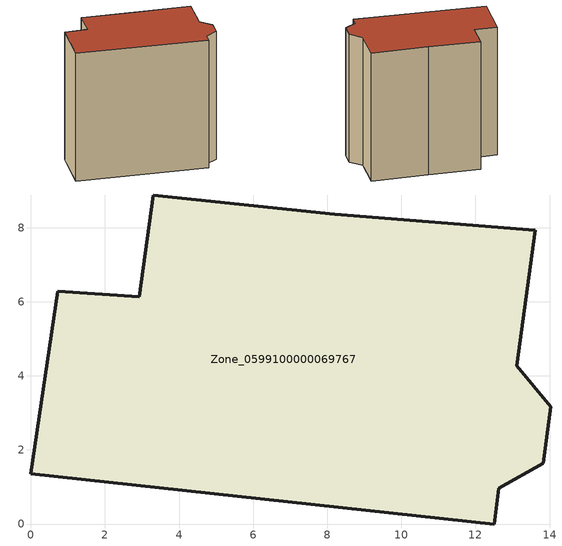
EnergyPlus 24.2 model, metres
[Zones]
Zone_0599100000069767
 floor ground (C_G): 12.5,0 0,1.36 0.72,6.28 2.93,6.13 3.31,8.88 8.21,8.36 13.61,7.93 13.11,4.27 14.03,3.16 13.83,1.64 12.63,0.96 z0
 wall outside (C_F): 0,1.36 12.5,0 12.63,0.96 13.83,1.64 14.03,3.16 13.11,4.27 13.61,7.93 8.21,8.36 3.31,8.88 2.93,6.13 0.72,6.28 0,1.36 z0:12.77
 roof outside (C_R): 13.11,4.27 13.61,7.93 8.21,8.36 3.31,8.88 2.93,6.13 0.72,6.28 0,1.36 12.5,0 12.63,0.96 13.83,1.64 14.03,3.16 z12.77
[BUILDING]
Pand.0599100000069767: North Axis=0; Terrain=City; Loads Convergence Tolerance Value=0.04; Temperature Convergence Tolerance Value=0.4; Solar Distribution=FullExterior; Maximum Number of Warmup Days=25; Minimum Number of Warmup Days=1
[Site:Location]
Rotterdam.The.Hague.AP_ZH_NLD Design_Conditions: Latitude=51.96; Longitude=4.45; Time Zone=1; Elevation=-4.5
[SITE:GROUNDTEMPERATURE:BUILDINGSURFACE]
18, 18, 18, 18, 18, 18, 18, 18, 18, 18, 18, 18
[MATERIAL] Thermal Absorptance=0.9; Solar Absorptance=0.7; Visible Absorptance=0.7
Name | Roughness | Thickness | Conductivity | Density | Specific Heat
G.TI.1946 | MediumSmooth | 0.15 | 1 | 540 | 1210
F.TI.1946 | Rough | 0.3 | 0.857143 | 1920 | 840
R.TI.1946 | MediumRough | 0.2 | 0.1 | 1500 | 1000
[CONSTRUCTION]
C_G: G.TI.1946
C_F: F.TI.1946
C_R: R.TI.1946
[ZONE]
Zone_0599100000069767: Type=1; Multiplier=1; Ceiling Height=Autocalculate; Volume=Autocalculate; Floor Area=autocalculate; Part of Total Floor Area=Yes
[ZONEINFILTRATION:DESIGNFLOWRATE]
Infil_Zone_0599100000069767: Zone or ZoneList or Space or SpaceList=Zone_0599100000069767; Schedule=AlwaysOn; Design Flow Rate Calculation Method=Flow/Area; Flow Rate per Floor Area=0.003; Constant Term Coefficient=1; Temperature Term Coefficient=0; Velocity Term Coefficient=0; Velocity Squared Term Coefficient=0
[HVACTEMPLATE:ZONE:IDEALLOADSAIRSYSTEM]
Zone_0599100000069767: Maximum Heating Supply Air Temperature=50; Minimum Cooling Supply Air Temperature=13; Maximum Heating Supply Air Humidity Ratio=0.0156; Minimum Cooling Supply Air Humidity Ratio=0.0077; Heating Limit=NoLimit; Cooling Limit=NoLimit; Dehumidification Control Type=ConstantSensibleHeatRatio; Cooling Sensible Heat Ratio=0.7; Dehumidification Setpoint=60; Humidification Control Type=None; Humidification Setpoint=30; Outdoor Air Method=None; Outdoor Air Flow Rate per Person=0.00944; Outdoor Air Flow Rate per Zone Floor Area=0; Outdoor Air Flow Rate per Zone=0; Demand Controlled Ventilation Type=None; Outdoor Air Economizer Type=NoEconomizer; Heat Recovery Type=None; Sensible Heat Recovery Effectiveness=0.7; Latent Heat Recovery Effectiveness=0.65
[ZONECONTROL:THERMOSTAT]
ThermostatControl_Zone_0599100000069767: Zone or ZoneList=Zone_0599100000069767; Control Type Schedule=DualSetpointControlType; Control 1=Thermostat_Zone_0599100000069767; Temperature Difference Between Cutout And Setpoint=0
[THERMOSTATSETPOINT:DUALSETPOINT]
Thermostat_Zone_0599100000069767: Heating Setpoint Temperature Schedule=HeatingSetpoint_Zone_0599100000069767; Cooling Setpoint Temperature Schedule=CoolingSetpoint_Zone_0599100000069767
[SCHEDULE:COMPACT]
HeatingSetpoint_Zone_0599100000069767: Through: 12/31, For: AllDays, Until: 24:00, 21
CoolingSetpoint_Zone_0599100000069767: Through: 12/31, For: AllDays, Until: 24:00, 24
DualSetpointControlType: Through: 12/31, For: AllDays, Until: 24:00, 4
AlwaysOn: Through: 12/31, For: AllDays, Until: 24:00, 1
